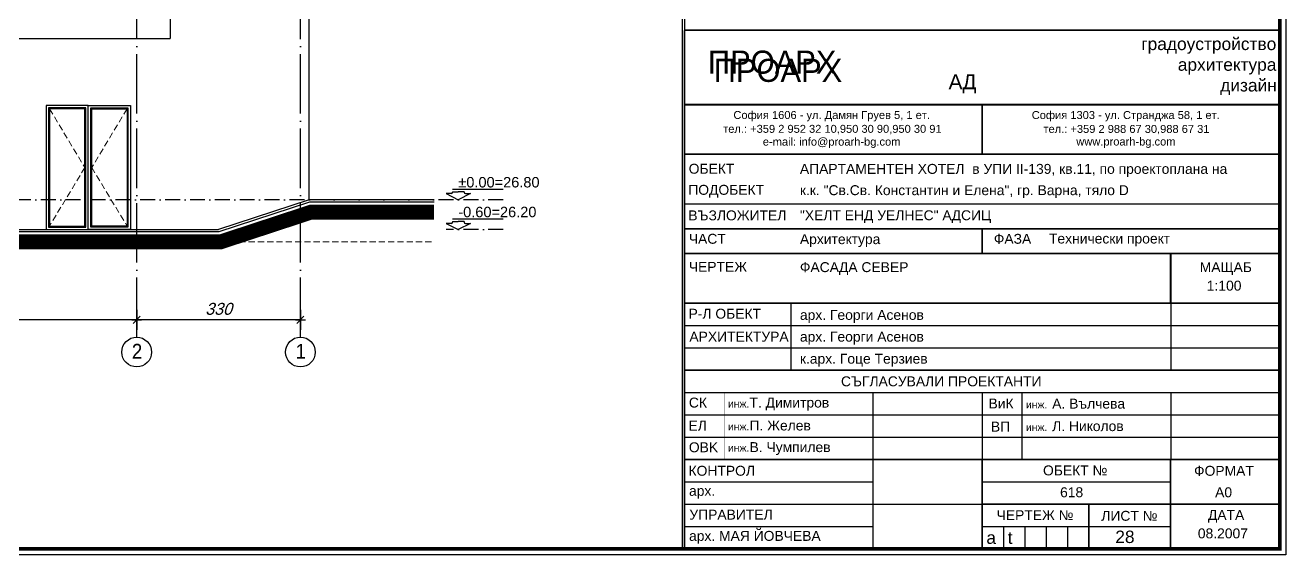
# Model space of a CAD drawing. Extents: x 9615146 to 9672346, y 4699603 to 4705703.
# Drawn here: x 9669805 to 9672346, y 4699603 to 4700670 of the extents above; entities that cross this region are included whole.
import ezdxf
from ezdxf.enums import TextEntityAlignment as Align

# ---------------------------------------------------------------- set-up
doc = ezdxf.new("R2010")
doc.units = 0
doc.header["$LTSCALE"] = 0.5
doc.header["$MEASUREMENT"] = 0
doc.header["$PDSIZE"] = -1
for name, pattern in [('ACAD_ISO04W100', [30, 24, -3, 0, -3]), ('DASHED', [0.75, 0.5, -0.25]), ('OSI1000', [5, 3, -1, 0, -1])]:
    doc.linetypes.add(name, pattern=pattern)
doc.layers.get('0').update_dxf_attribs({"color": 251, "linetype": 'CONTINUOUS'})
doc.layers.get('Defpoints').update_dxf_attribs({"color": 251, "linetype": 'CONTINUOUS'})
for name, color, linetype in [('_axis', 1, 'ACAD_ISO04W100'), ('_axis_num', 1, 'CONTINUOUS'), ('_dimension', 4, 'CONTINUOUS'), ('_dimension_evel', 4, 'CONTINUOUS'), ('_hatch', 9, 'CONTINUOUS'), ('_table', 3, 'CONTINUOUS'), ('_text_table', 3, 'CONTINUOUS'), ('fasadi', 147, 'CONTINUOUS')]:
    doc.layers.add(name, color=color, linetype=linetype)
doc.layers.add('_punk', color=8, linetype='DASHED', lineweight=9)
doc.styles.add('GENERATED_STYLE_1', font='arial.ttf')
doc.styles.add('HEB1', font='', dxfattribs={"width": 0.8, "oblique": 17})
doc.styles.add('POMESHTENIA', font='arial.ttf', dxfattribs={"width": 0.9})
doc.styles.add('PRO', font='')
doc.styles.add('WIN', font='swindos.shx', dxfattribs={"oblique": 17})
doc.styles.get('HEB1').set_extended_font_data('HebarU Cyr')
doc.styles.get('PRO').set_extended_font_data('Corrida')
doc.dimstyles.new('dim_50', dxfattribs={"dimtxt": 24, "dimasz": 1, "dimexe": 30, "dimexo": 0, "dimgap": 10, "dimtad": 1, "dimdec": 1, "dimrnd": 0.5, "dimdsep": 46, "dimtxsty": 'WIN', "dimblk1": '1', "dimblk2": '1', "dimsah": 1, "dimcen": 15, "dimdle": 10, "dimse1": 1, "dimse2": 1, "dimadec": 0, "dimazin": 0, "dimtfac": 1, "dimtdec": 1, "dimtix": 1, "dimtmove": 2, "dimatfit": 3, "dimldrblk": '1', "dimfxl": 1, "dimtolj": 1, "dimarcsym": 0})

# ---------------------------------------------------------------- blocks, each defined once
blk = doc.blocks.new('rtyre')
at = {"layer": '_dimension_evel', "ltscale": 20}
for p, q in [((-26, 21.9), (-43.7, 21.9)), ((-43.7, 21.9), (0, 0)), ((-21.1, 37.8), (161.6, 37.8)), ((-21.1, 28.3), (-21.1, 26.8)), ((-21.1, 28.3), (0, 28.3)), ((21.1, 28.3), (0, 28.3)), ((43.7, 21.9), (0, 0)), ((21.1, 28.3), (21.1, 26.8)), ((26, 21.9), (43.7, 21.9))]:
    blk.add_line(p, q, dxfattribs=at)
for centre, major_axis, start_param, end_param in [((-26, 26.8), (3.46, 3.46), 3.926991, 5.497787), ((26, 26.8), (-3.46, 3.46), 0.785398, 2.356194)]:
    blk.add_ellipse(centre, major_axis=major_axis, ratio=1, start_param=start_param, end_param=end_param, dxfattribs=at)
at = {"layer": '_dimension_evel', "linetype": 'OSI1000', "ltscale": 20, "style": 'HEB1', "oblique": 360, "width": 0.8}
blk.add_attdef('+12.50', (0, 44.2), '', height=42, rotation=360, dxfattribs=at)
blk = doc.blocks.new('hgkjy68i')
for p, q in [((-1200, 695), (0, 695)), ((-985.8, 495), (-985.8, 360)), ((-220, 495), (-220, 360)), ((-220, 495), (-220, 360)), ((-1200, 450), (0, 450)), ((-1200, 405), (0, 405)), ((-1200, 315), (0, 315)), ((-820, 315), (-820, 0)), ((-600, 315), (-600, 180)), ((-600, 315), (-600, 180)), ((-520, 315), (-520, 180)), ((-220, 315), (-220, 180)), ((-220, 315), (-220, 180)), ((-1200, 270), (0, 270)), ((-1200, 225), (0, 225)), ((-1200, 135), (-890, 135)), ((-1200, 135), (-890, 135)), ((-1200, 135), (-890, 135)), ((-1200, 135), (-820, 135)), ((-600.2, 135), (-220.2, 135)), ((-1200, 90), (-600, 90)), ((-1200, 45), (-890, 45)), ((-1200, 45), (-820, 45)), ((-600.2, 45), (-385.2, 45)), ((-385.2, 45), (-220.2, 45))]:
    blk.add_line(p, q)
at = {"ltscale": 50}
for p, q in [((-557.2, 45), (-557.2, 0)), ((-514.2, 45), (-514.2, 0)), ((-471.2, 45), (-471.2, 0)), ((-428.2, 45), (-428.2, 0))]:
    blk.add_line(p, q, dxfattribs=at)
for points, const_width in [([(-1200, 0), (-1200, 1045)], 3.5), ([(-1200, 1045), (0, 1045)], 3.5), ([(0, 0), (0, 1045)], 3.5), ([(-1200, 895), (0, 895)], 3.5), ([(-600, 795), (-600, 895)], 3.5), ([(-1200, 795), (0, 795)], 3.5), ([(-1200, 795), (0, 795)], 3.5), ([(-1200, 795), (0, 795)], 1), ([(-1200, 645), (-3, 645)], 3.5), ([(-600, 595), (-600, 645)], 3.5), ([(-1200, 595), (-3, 595)], 3.5), ([(-220, 595), (-220, 545)], 3.5), ([(-220, 595), (-220, 545)], 3.5), ([(-220, 545), (-220, 495)], 3.5), ([(-220, 545), (-220, 495)], 3.5), ([(-1200, 495), (-3, 495)], 3.5), ([(-1200, 360), (0, 360)], 3.5), ([(-1120, 315), (-1120, 180)], 1), ([(-1200, 180), (0, 180)], 3.5), ([(-600, 180), (-600, 0)], 3.5), ([(-220.2, 180), (-220.2, 0)], 3.5), ([(-600, 90), (0, 90)], 3.5), ([(-385.2, 90), (-385.2, 0)], 3.5), ([(-220.2, 90), (0, 90)], 3.5), ([(-1200, 0), (0, 0)], 3.5)]:
    blk.add_lwpolyline(points, dxfattribs=dict(const_width=const_width))
for s, height, style, p in [('градоустройство', 25, 'GENERATED_STYLE_1', (-279.2, 1005)), ('ПРОАРХ', 46.49, 'PRO', (-1152.6, 957.4)), ('архитектура', 25, 'GENERATED_STYLE_1', (-205.7, 963.3)), ('AД', 30, 'GENERATED_STYLE_1', (-667.6, 926.2)), ('дизайн', 25, 'GENERATED_STYLE_1', (-120.2, 921.6)), ('София 1606 - ул. Дамян Груев 5, 1 ет.', 16, 'GENERATED_STYLE_1', (-1101.3, 866.2)), ('София 1303 - ул. Странджа 58, 1 ет.', 16, 'GENERATED_STYLE_1', (-500, 866.1)), ('тел.: +359 2 952 32 10,950 30 90,950 30 91', 16, 'GENERATED_STYLE_1', (-1121.9, 838.3)), ('тел.: +359 2 988 67 30,988 67 31', 16, 'GENERATED_STYLE_1', (-476.4, 838.1)), ('e-mail: info@proarh-bg.com', 16, 'GENERATED_STYLE_1', (-1042, 812.5)), ('www.proarh-bg.com', 16, 'GENERATED_STYLE_1', (-410.2, 812.7)), ('ПОДОБЕКТ', 20, 'GENERATED_STYLE_1', (-1192.2, 713.4)), ('ВЪЗЛОЖИТЕЛ', 20, 'GENERATED_STYLE_1', (-1192.2, 661.9)), ('ЧАСТ ', 20, 'GENERATED_STYLE_1', (-1191.2, 614.7)), ('ФАЗА', 20, 'GENERATED_STYLE_1', (-576.4, 614.7)), ('ЧЕРТЕЖ', 20, 'GENERATED_STYLE_1', (-1191.2, 558.3)), ('МАЩАБ', 20, 'GENERATED_STYLE_1', (-161.4, 557.6)), ('Р-Л ОБЕКТ', 20, 'GENERATED_STYLE_1', (-1191.7, 463.8)), ('АРХИТЕКТУРА', 20, 'GENERATED_STYLE_1', (-1190, 417.5)), ('СЪГЛАСУВАЛИ ПРОЕКТАНТИ', 20, 'GENERATED_STYLE_1', (-884.5, 327.5)), ('инж. ', 15, 'GENERATED_STYLE_1', (-1112.3, 284.7)), ('инж. ', 15, 'GENERATED_STYLE_1', (-511.7, 282.8)), ('инж.', 15, 'GENERATED_STYLE_1', (-1112.3, 238.9)), ('инж. ', 15, 'GENERATED_STYLE_1', (-511.7, 237.6)), ('инж. ', 15, 'GENERATED_STYLE_1', (-1112.3, 195.9))]:
    blk.add_text(s, height=height, dxfattribs=dict(style=style)).set_placement(p)
at = {"color": 251, "style": 'PRO'}
blk.add_text('ПРОАРХ', height=46.49, dxfattribs=at).set_placement((-1140.9, 940.9))
at = {"ltscale": 50, "style": 'GENERATED_STYLE_1'}
for s, p in [('ОБЕКТ', (-1191.4, 755.9)), ('СК', (-1191.1, 284.7)), ('ВиК', (-587.2, 282.8)), ('ЕЛ', (-1191.8, 238.2)), ('ВП', (-582.2, 236.2)), ('ОВK', (-1191.1, 194.6)), ('КОНТРОЛ', (-1191.8, 147.3)), ('ОБЕКТ №', (-477.3, 148)), ('ФОРМАТ', (-172.9, 147.2)), ('арх.', (-1190.8, 106.9)), ('УПРАВИТЕЛ', (-1190.1, 58.9)), ('ЧЕРТЕЖ №', (-570.9, 57.9)), ('ЛИСТ №', (-359.8, 56.5)), ('ДАТА', (-144.9, 58.2)), ('арх. МАЯ ЙОВЧЕВА', (-1190.8, 16.1))]:
    blk.add_text(s, height=20, dxfattribs=at).set_placement(p)
for tag, p, height in [('OBEKT', (-967.3, 755.6), 20), ('PODOBEKT', (-967.3, 712.7), 20), ('VUZLOGITEL', (-967.3, 662.1), 20), ('FAZA', (-465.3, 615.2), 20), ('CHAST', (-967.3, 614), 20), ('CHERTEG', (-967.3, 557.6), 20), ('MASHTAB', (-158.2, 520.3), 20), ('RUKOVODITEL_OBEKT', (-967.3, 461.4), 20), ('ARCH', (-967.3, 417.5), 20), ('ARCH', (-967.3, 373.1), 20), ('CK', (-1068.9, 284.7), 20), ('VIK', (-458.8, 282.5), 20), ('EL', (-1068.9, 238.5), 20), ('VP', (-458.8, 237.2), 20), ('OVK', (-1068.9, 194.9), 20), ('KONTROL', (-1140, 106.1), 20), ('OBEKT', (-457.4, 104), 20), ('FORMAT', (-157.5, 104), 20), ('A', (-591.5, 10), 25), ('B', (-548.5, 10), 25), ('C', (-505.5, 10), 25), ('D', (-462.5, 10), 25), ('E', (-419.5, 10), 25), ('00000', (-351.1, 11.7), 25), ('DATA', (-151.2, 21.1), 20)]:
    blk.add_attdef(tag, p, '', height=height, dxfattribs=at)
blk = doc.blocks.new('1')
for p, q in [((-10, 0), (10, 0)), ((-7.1, -7.1), (7.1, 7.1)), ((0, 20), (0, -20))]:
    blk.add_line(p, q)
blk = doc.blocks.new('*D85')
at = {"layer": '_dimension', "color": 0, "lineweight": -2, "ltscale": 30, "transparency": 16777216}
blk.add_line((9670359, 4700076.8), (9670031, 4700076.8), dxfattribs=at)
at = {"layer": 'Defpoints', "color": 0, "ltscale": 30, "transparency": 16777216}
for p in [(9670030, 4700076.8), (9670030, 4700042), (9670360, 4700042)]:
    blk.add_point(p, dxfattribs=at)
at = {"layer": '_dimension', "color": 0, "lineweight": -2, "ltscale": 30, "transparency": 16777216, "rotation": 180}
blk.add_blockref('1', (9670030, 4700076.8), dxfattribs=at)
at = {"layer": '_dimension', "color": 0, "lineweight": -2, "ltscale": 30, "transparency": 16777216}
blk.add_blockref('1', (9670360, 4700076.8), dxfattribs=at)
at = {"layer": '_dimension', "color": 0, "ltscale": 30, "transparency": 16777216, "insert": (9670195, 4700098.8), "char_height": 24, "attachment_point": 5, "style": 'WIN'}
blk.add_mtext('\\A1;330', dxfattribs=at)
blk = doc.blocks.new('*D86')
at = {"layer": '_dimension', "color": 0, "lineweight": -2, "ltscale": 30, "transparency": 16777216}
blk.add_line((9670029, 4700076.8), (9669341, 4700076.8), dxfattribs=at)
at = {"layer": 'Defpoints', "color": 0, "ltscale": 30, "transparency": 16777216}
for p in [(9669340, 4700076.8), (9669340, 4700076.8), (9670030, 4700042)]:
    blk.add_point(p, dxfattribs=at)
at = {"layer": '_dimension', "color": 0, "lineweight": -2, "ltscale": 30, "transparency": 16777216, "rotation": 180}
blk.add_blockref('1', (9669340, 4700076.8), dxfattribs=at)
at = {"layer": '_dimension', "color": 0, "lineweight": -2, "ltscale": 30, "transparency": 16777216}
blk.add_blockref('1', (9670030, 4700076.8), dxfattribs=at)
at = {"layer": '_dimension', "color": 0, "ltscale": 30, "transparency": 16777216, "insert": (9669685, 4700098.8), "char_height": 24, "attachment_point": 5, "style": 'WIN'}
blk.add_mtext('\\A1;690', dxfattribs=at)

msp = doc.modelspace()

# ---------------------------------------------------------------- linework, layer by layer
at = {"layer": '_axis', "ltscale": 10}
for p, q in [((9670030.01, 4700041.97), (9670030.01, 4702211.92)), ((9670360.01, 4700041.97), (9670360.01, 4702211.92))]:
    msp.add_line(p, q, dxfattribs=at)
at = {"layer": '_axis_num'}
for centre in [(9670030.01, 4700011.97), (9670360.01, 4700011.97)]:
    msp.add_circle(centre, 30, dxfattribs=at)
at = {"layer": '_dimension_evel', "linetype": 'OSI1000', "ltscale": 20}
for p, q in [((9670768.75, 4700318.84), (9666293.81, 4700318.84)), ((9670768.75, 4700258.84), (9670653.82, 4700258.84))]:
    msp.add_line(p, q, dxfattribs=at)
at = {"layer": '_hatch', "color": 252, "ltscale": 10, "const_width": 30}
msp.add_lwpolyline([(9666449.21, 4700233.84), (9670199.02, 4700233.84), (9670381.52, 4700293.84), (9670629.32, 4700293.84)], dxfattribs=at)
at = {"layer": '_punk', "ltscale": 50}
for p, q in [((9669854.51, 4700501.84), (9669925.51, 4700383.84)), ((9670010.51, 4700501.84), (9669939.51, 4700383.84)), ((9669925.51, 4700383.84), (9669854.51, 4700265.84)), ((9669939.51, 4700383.84), (9670010.51, 4700265.84)), ((9666449.21, 4700233.84), (9670629.32, 4700233.84))]:
    msp.add_line(p, q, dxfattribs=at)
at = {"layer": '_table', "ltscale": 10}
msp.add_lwpolyline([(9666046.03, 4702603.38), (9672346.03, 4702603.38), (9672346.03, 4699603.38), (9666046.03, 4699603.38)], close=True, dxfattribs=at)
at = {"layer": '_table', "ltscale": 10, "const_width": 6.84}
msp.add_lwpolyline([(9666197.71, 4702591.38), (9672334.03, 4702591.38), (9672334.03, 4699615.38), (9666197.71, 4699615.38)], close=True, dxfattribs=at)
at = {"layer": '_text_table'}
for p, q in [((9671130.03, 4699615.38), (9671130.03, 4702591.38)), ((9671135.03, 4699615.38), (9671135.03, 4702591.38))]:
    msp.add_line(p, q, dxfattribs=at)
at = {"layer": 'fasadi'}
for p, q in [((9670377.51, 4700318.84), (9670377.51, 4701683.84)), ((9670097.51, 4700778.84), (9670097.51, 4700643.84)), ((9668105.01, 4700643.84), (9670097.51, 4700643.84)), ((9666449.21, 4700258.84), (9670195.01, 4700258.84))]:
    msp.add_line(p, q, dxfattribs=at)
for points in [[(9669847.51, 4700258.84), (9669932.51, 4700258.84), (9669932.51, 4700508.84), (9669847.51, 4700508.84)], [(9669852.51, 4700263.84), (9669927.51, 4700263.84), (9669927.51, 4700503.84), (9669852.51, 4700503.84)], [(9669854.51, 4700265.84), (9669925.51, 4700265.84), (9669925.51, 4700501.84), (9669854.51, 4700501.84)], [(9670017.51, 4700258.84), (9669932.51, 4700258.84), (9669932.51, 4700508.84), (9670017.51, 4700508.84)], [(9670012.51, 4700263.84), (9669937.51, 4700263.84), (9669937.51, 4700503.84), (9670012.51, 4700503.84)], [(9670010.51, 4700265.84), (9669939.51, 4700265.84), (9669939.51, 4700501.84), (9670010.51, 4700501.84)]]:
    msp.add_lwpolyline(points, close=True, dxfattribs=at)
for points in [[(9670629.32, 4700313.84), (9670378.32, 4700313.84), (9670195.82, 4700253.84), (9666449.21, 4700253.84)], [(9670629.32, 4700318.84), (9670377.51, 4700318.84), (9670195.01, 4700258.84)]]:
    msp.add_lwpolyline(points, dxfattribs=at)

# ---------------------------------------------------------------- block references
at = {"layer": '_dimension_evel', "linetype": 'OSI1000', "ltscale": 20}
ref = msp.add_blockref('rtyre', (9670678.28, 4700318.84), dxfattribs=dict(at, xscale=0.5600000005215406, yscale=0.5600000005215406, zscale=0.5600000005215406, rotation=9.528723721612225e-08))
ref.add_attrib('+12.50', '%%p0.00=26.80', (9670678.28, 4700343.61), dxfattribs={"linetype": 'OSI1000', "ltscale": 20, "height": 21, "style": 'POMESHTENIA'})
ref = msp.add_blockref('rtyre', (9670678.28, 4700258.84), dxfattribs=dict(at, xscale=0.5600000005215406, yscale=0.5600000005215406, zscale=0.5600000005215406))
ref.add_attrib('+12.50', '-0.60=26.20', (9670678.28, 4700283.61), dxfattribs={"linetype": 'OSI1000', "ltscale": 20, "height": 21, "style": 'POMESHTENIA'})
at = {"layer": '_table', "ltscale": 10}
ref = msp.add_blockref('hgkjy68i', (9672334.03, 4699615.38), dxfattribs=at)
ref.add_attrib('00000', '28', (9672002.4, 4699627.09), dxfattribs={"layer": '0', "ltscale": 50, "height": 25, "style": 'GENERATED_STYLE_1'})
ref.add_attrib('B', 't', (9671785.54, 4699625.38), dxfattribs={"layer": '0', "ltscale": 50, "height": 25, "style": 'GENERATED_STYLE_1'})
ref.add_attrib('A', 'a', (9671742.54, 4699625.38), dxfattribs={"layer": '0', "ltscale": 50, "height": 25, "style": 'GENERATED_STYLE_1'})
ref.add_attrib('DATA', '08.2007', (9672168.77, 4699636.48), dxfattribs={"layer": '0', "ltscale": 50, "height": 20, "style": 'GENERATED_STYLE_1'})
ref.add_attrib('FORMAT', 'А0', (9672203.58, 4699719.35), dxfattribs={"layer": '0', "ltscale": 50, "height": 20, "style": 'GENERATED_STYLE_1'})
ref.add_attrib('OBEKT', '618', (9671891.11, 4699719.38), dxfattribs={"layer": '0', "ltscale": 50, "height": 20, "style": 'GENERATED_STYLE_1'})
ref.add_attrib('VP', 'Л. Николов', (9671875.23, 4699852.61), dxfattribs={"layer": '0', "ltscale": 50, "height": 20, "style": 'GENERATED_STYLE_1'})
ref.add_attrib('VIK', 'А. Вълчева', (9671875.23, 4699897.92), dxfattribs={"layer": '0', "ltscale": 50, "height": 20, "style": 'GENERATED_STYLE_1'})
ref.add_attrib('OVK', 'В. Чумпилев', (9671265.17, 4699810.32), dxfattribs={"layer": '0', "ltscale": 50, "height": 20, "style": 'GENERATED_STYLE_1'})
ref.add_attrib('EL', 'П. Желев', (9671265.17, 4699853.91), dxfattribs={"layer": '0', "ltscale": 50, "height": 20, "style": 'GENERATED_STYLE_1'})
ref.add_attrib('CK', 'Т. Димитров', (9671265.17, 4699900.05), dxfattribs={"layer": '0', "ltscale": 50, "height": 20, "style": 'GENERATED_STYLE_1'})
ref.add_attrib('ARCH', 'к.арх. Гоце Терзиев', (9671366.74, 4699988.48), dxfattribs={"layer": '0', "ltscale": 50, "height": 20, "style": 'GENERATED_STYLE_1'})
ref.add_attrib('ARCH', 'арх. Георги Асенов', (9671366.74, 4700032.86), dxfattribs={"layer": '0', "ltscale": 50, "height": 20, "style": 'GENERATED_STYLE_1'})
ref.add_attrib('RUKOVODITEL_OBEKT', 'арх. Георги Асенов', (9671366.74, 4700076.75), dxfattribs={"layer": '0', "ltscale": 50, "height": 20, "style": 'GENERATED_STYLE_1'})
ref.add_attrib('MASHTAB', '1:100', (9672186.78, 4700135.72), dxfattribs={"layer": '0', "ltscale": 50, "height": 20, "style": 'GENERATED_STYLE_1'})
ref.add_attrib('CHERTEG', 'ФАСАДA СЕВЕР', (9671366.74, 4700172.99), dxfattribs={"layer": '0', "ltscale": 50, "height": 20, "style": 'GENERATED_STYLE_1'})
ref.add_attrib('FAZA', 'Технически проект', (9671868.71, 4700230.63), dxfattribs={"layer": '0', "ltscale": 50, "height": 20, "style": 'GENERATED_STYLE_1'})
ref.add_attrib('CHAST', 'Архитектура', (9671366.74, 4700229.41), dxfattribs={"layer": '0', "ltscale": 50, "height": 20, "style": 'GENERATED_STYLE_1'})
ref.add_attrib('VUZLOGITEL', '"ХЕЛТ ЕНД УЕЛНЕС" АДСИЦ', (9671366.74, 4700277.51), dxfattribs={"layer": '0', "ltscale": 50, "height": 20, "style": 'GENERATED_STYLE_1'})
ref.add_attrib('PODOBEKT', 'к.к. "Св.Св. Константин и Елена", гр. Варна, тяло D', (9671366.74, 4700328.06), dxfattribs={"layer": '0', "ltscale": 50, "height": 20, "style": 'GENERATED_STYLE_1'})
ref.add_attrib('OBEKT', 'АПАРТАМЕНТЕН ХОТЕЛ  в УПИ II-139, кв.11, по проектоплана на ', (9671366.74, 4700370.98), dxfattribs={"layer": '0', "ltscale": 50, "height": 20, "style": 'GENERATED_STYLE_1'})

# ---------------------------------------------------------------- texts
at = {"layer": '_axis_num', "style": 'POMESHTENIA', "width": 0.9}
for s, p in [('2', (9670020.31, 4700013.39)), ('1', (9670350.31, 4700013.39))]:
    msp.add_text(s, height=30, rotation=0, dxfattribs=at).set_placement(p, align=Align.MIDDLE_LEFT)

# ---------------------------------------------------------------- dimensions: what is measured, and where the dimension line sits
at = {"layer": '_dimension', "ltscale": 30}
for base, p1, p2, picture, middle in [((9669340.01, 4700076.81), (9670030.01, 4700041.97), (9669340.01, 4700076.81), '*D86', (9669685.01, 4700098.81)), ((9670030.01, 4700076.81), (9670360.01, 4700041.97), (9670030.01, 4700041.97), '*D85', (9670195.01, 4700098.81))]:
    dim = msp.add_linear_dim(base=base, p1=p1, p2=p2, dimstyle='dim_50', dxfattribs=at)
    dim.commit()
    dim.dimension.update_dxf_attribs({"geometry": picture, "text_midpoint": middle})

doc.saveas('drawing.dxf')
